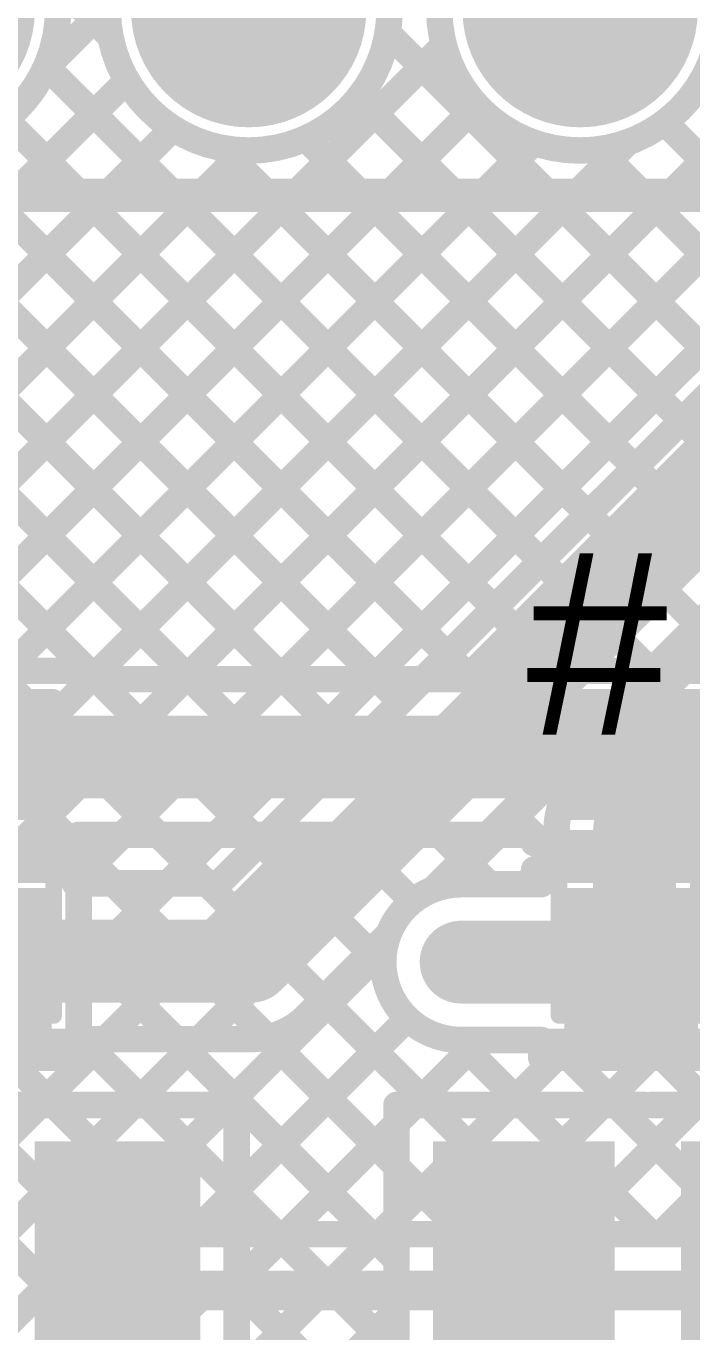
# Model space of a CAD drawing. Header units: millimetres. Extents: x -0.32 to 3.69, y -0.11 to 2.37.
# Drawn here: x 1.0265 to 1.2273, y 1.7575 to 2.1515 of the extents above; entities that cross this region are included whole.
import ezdxf

# ---------------------------------------------------------------- set-up
doc = ezdxf.new("R2010")
doc.units = ezdxf.units.MM
doc.header["$MEASUREMENT"] = 0
for name, color, linetype in [('BottomLayer', 5, 'Continuous'), ('BottomPaste', 16, 'Continuous'), ('BottomSolder', 6, 'Continuous'), ('MultiLayer', 9, 'Continuous'), ('PadHoleLayer', 156, 'Continuous'), ('TopLayer', 1, 'Continuous'), ('TopOverlay', 2, 'Continuous'), ('TopPaste', 8, 'Continuous'), ('TopSolder', 216, 'Continuous'), ('ViaHoleLayer', 16, 'Continuous')]:
    doc.layers.add(name, color=color, linetype=linetype)
doc.styles.add('Arial', font='', dxfattribs={"height": 0.2})
doc.styles.get('Arial').set_extended_font_data('Arial')

# ---------------------------------------------------------------- blocks, each defined once
blk = doc.blocks.new('R___0603_23')
at = {"layer": 'TopLayer'}
for points in [[(-0.015, 0.0175), (-0.015, -0.0175), (-0.045, -0.0175), (-0.045, 0.0175)], [(0.045, 0.0175), (0.045, -0.0175), (0.015, -0.0175), (0.015, 0.0175)]]:
    blk.add_hatch(color=1, dxfattribs=at).paths.add_polyline_path(points)
at = {"layer": 'TopPaste'}
for points in [[(-0.015, 0.0175), (-0.015, -0.0175), (-0.045, -0.0175), (-0.045, 0.0175)], [(0.045, 0.0175), (0.045, -0.0175), (0.015, -0.0175), (0.015, 0.0175)]]:
    blk.add_hatch(color=8, dxfattribs=at).paths.add_polyline_path(points)
at = {"layer": 'TopSolder'}
for points in [[(-0.011, 0.0215), (-0.011, -0.0215), (-0.049, -0.0215), (-0.049, 0.0215)], [(0.049, 0.0215), (0.049, -0.0215), (0.011, -0.0215), (0.011, 0.0215)]]:
    blk.add_hatch(color=216, dxfattribs=at).paths.add_polyline_path(points)
at = {"layer": 'TopOverlay', "const_width": 0.005}
for points in [[(-0.048, 0.021), (-0.048, -0.021)], [(-0.048, 0.021), (0.048, 0.021)], [(0.048, 0.021), (0.048, -0.021)], [(-0.048, -0.021), (0.048, -0.021)]]:
    blk.add_lwpolyline(points, dxfattribs=at)
at = {"layer": 'TopOverlay', "const_width": 0.0025}
for points in [[(-0.04925, 0.021, 1), (-0.04675, 0.021, 1)], [(-0.04925, 0.021, 1), (-0.04675, 0.021, 1)], [(0.04675, 0.021, 1), (0.04925, 0.021, 1)], [(0.04675, 0.021, 1), (0.04925, 0.021, 1)], [(-0.04925, -0.021, 1), (-0.04675, -0.021, 1)], [(-0.04925, -0.021, 1), (-0.04675, -0.021, 1)], [(0.04675, -0.021, 1), (0.04925, -0.021, 1)], [(0.04675, -0.021, 1), (0.04925, -0.021, 1)]]:
    blk.add_lwpolyline(points, format="xyb", close=True, dxfattribs=at)
blk = doc.blocks.new('R___0603_24')
at = {"layer": 'TopLayer'}
for points in [[(-0.015, 0.0175), (-0.015, -0.0175), (-0.045, -0.0175), (-0.045, 0.0175)], [(0.045, 0.0175), (0.045, -0.0175), (0.015, -0.0175), (0.015, 0.0175)]]:
    blk.add_hatch(color=1, dxfattribs=at).paths.add_polyline_path(points)
at = {"layer": 'TopPaste'}
for points in [[(-0.015, 0.0175), (-0.015, -0.0175), (-0.045, -0.0175), (-0.045, 0.0175)], [(0.045, 0.0175), (0.045, -0.0175), (0.015, -0.0175), (0.015, 0.0175)]]:
    blk.add_hatch(color=8, dxfattribs=at).paths.add_polyline_path(points)
at = {"layer": 'TopSolder'}
for points in [[(-0.011, 0.0215), (-0.011, -0.0215), (-0.049, -0.0215), (-0.049, 0.0215)], [(0.049, 0.0215), (0.049, -0.0215), (0.011, -0.0215), (0.011, 0.0215)]]:
    blk.add_hatch(color=216, dxfattribs=at).paths.add_polyline_path(points)
at = {"layer": 'TopOverlay', "const_width": 0.005}
for points in [[(-0.048, 0.021), (-0.048, -0.021)], [(-0.048, 0.021), (0.048, 0.021)], [(0.048, 0.021), (0.048, -0.021)], [(-0.048, -0.021), (0.048, -0.021)]]:
    blk.add_lwpolyline(points, dxfattribs=at)
at = {"layer": 'TopOverlay', "const_width": 0.0025}
for points in [[(-0.04925, 0.021, 1), (-0.04675, 0.021, 1)], [(-0.04925, 0.021, 1), (-0.04675, 0.021, 1)], [(0.04675, 0.021, 1), (0.04925, 0.021, 1)], [(0.04675, 0.021, 1), (0.04925, 0.021, 1)], [(-0.04925, -0.021, 1), (-0.04675, -0.021, 1)], [(-0.04925, -0.021, 1), (-0.04675, -0.021, 1)], [(0.04675, -0.021, 1), (0.04925, -0.021, 1)], [(0.04675, -0.021, 1), (0.04925, -0.021, 1)]]:
    blk.add_lwpolyline(points, format="xyb", close=True, dxfattribs=at)
blk = doc.blocks.new('SOT_23_B_44')
at = {"layer": 'BottomLayer'}
for points in [[(-0.05354, 0.05748), (-0.02126, 0.05748), (-0.02126, 0.02126), (-0.05354, 0.02126)], [(0.02126, 0.05748), (0.05354, 0.05748), (0.05354, 0.02126), (0.02126, 0.02126)], [(-0.01614, -0.02126), (0.01614, -0.02126), (0.01614, -0.05748), (-0.01614, -0.05748)]]:
    blk.add_hatch(color=5, dxfattribs=at).paths.add_polyline_path(points)
at = {"layer": 'BottomPaste'}
for points in [[(-0.05354, 0.05748), (-0.02126, 0.05748), (-0.02126, 0.02126), (-0.05354, 0.02126)], [(0.02126, 0.05748), (0.05354, 0.05748), (0.05354, 0.02126), (0.02126, 0.02126)], [(-0.01614, -0.02126), (0.01614, -0.02126), (0.01614, -0.05748), (-0.01614, -0.05748)]]:
    blk.add_hatch(color=16, dxfattribs=at).paths.add_polyline_path(points)
at = {"layer": 'BottomSolder'}
for points in [[(-0.05754, 0.06148), (-0.01726, 0.06148), (-0.01726, 0.01726), (-0.05754, 0.01726)], [(0.01726, 0.06148), (0.05754, 0.06148), (0.05754, 0.01726), (0.01726, 0.01726)], [(-0.02014, -0.01726), (0.02014, -0.01726), (0.02014, -0.06148), (-0.02014, -0.06148)]]:
    blk.add_hatch(color=6, dxfattribs=at).paths.add_polyline_path(points)
blk = doc.blocks.new('SOT_23_B_45')
at = {"layer": 'BottomLayer'}
for points in [[(-0.05354, 0.05748), (-0.02126, 0.05748), (-0.02126, 0.02126), (-0.05354, 0.02126)], [(0.02126, 0.05748), (0.05354, 0.05748), (0.05354, 0.02126), (0.02126, 0.02126)], [(-0.01614, -0.02126), (0.01614, -0.02126), (0.01614, -0.05748), (-0.01614, -0.05748)]]:
    blk.add_hatch(color=5, dxfattribs=at).paths.add_polyline_path(points)
at = {"layer": 'BottomPaste'}
for points in [[(-0.05354, 0.05748), (-0.02126, 0.05748), (-0.02126, 0.02126), (-0.05354, 0.02126)], [(0.02126, 0.05748), (0.05354, 0.05748), (0.05354, 0.02126), (0.02126, 0.02126)], [(-0.01614, -0.02126), (0.01614, -0.02126), (0.01614, -0.05748), (-0.01614, -0.05748)]]:
    blk.add_hatch(color=16, dxfattribs=at).paths.add_polyline_path(points)
at = {"layer": 'BottomSolder'}
for points in [[(-0.05754, 0.06148), (-0.01726, 0.06148), (-0.01726, 0.01726), (-0.05754, 0.01726)], [(0.01726, 0.06148), (0.05754, 0.06148), (0.05754, 0.01726), (0.01726, 0.01726)], [(-0.02014, -0.01726), (0.02014, -0.01726), (0.02014, -0.06148), (-0.02014, -0.06148)]]:
    blk.add_hatch(color=6, dxfattribs=at).paths.add_polyline_path(points)
blk = doc.blocks.new('PPPC161LFBN_RC__48')
at = {"layer": 'BottomLayer'}
h = blk.add_hatch(color=5, dxfattribs=at)
edge = h.paths.add_edge_path()
edge.add_arc((0.05, 0), 0.0315, 0, 360)
h = blk.add_hatch(color=5, dxfattribs=at)
edge = h.paths.add_edge_path()
edge.add_arc((0.15, 0), 0.0315, 0, 360)
at = {"layer": 'BottomSolder'}
h = blk.add_hatch(color=6, dxfattribs=at)
edge = h.paths.add_edge_path()
edge.add_arc((-0.05, 0), 0.0355, 0, 360)
h = blk.add_hatch(color=6, dxfattribs=at)
edge = h.paths.add_edge_path()
edge.add_arc((0.05, 0), 0.0355, 0, 360)
h = blk.add_hatch(color=6, dxfattribs=at)
edge = h.paths.add_edge_path()
edge.add_arc((0.15, 0), 0.0355, 0, 360)
at = {"layer": 'MultiLayer'}
h = blk.add_hatch(color=9, dxfattribs=at)
edge = h.paths.add_edge_path()
edge.add_arc((0.05, 0), 0.0315, 0, 360)
h = blk.add_hatch(color=9, dxfattribs=at)
edge = h.paths.add_edge_path()
edge.add_arc((0.15, 0), 0.0315, 0, 360)
at = {"layer": 'PadHoleLayer'}
h = blk.add_hatch(color=156, dxfattribs=at)
edge = h.paths.add_edge_path()
edge.add_arc((0.05, 0), 0.01772, 0, 360)
h = blk.add_hatch(color=156, dxfattribs=at)
edge = h.paths.add_edge_path()
edge.add_arc((0.15, 0), 0.01772, 0, 360)
at = {"layer": 'TopLayer'}
h = blk.add_hatch(color=1, dxfattribs=at)
edge = h.paths.add_edge_path()
edge.add_arc((0.05, 0), 0.0315, 0, 360)
h = blk.add_hatch(color=1, dxfattribs=at)
edge = h.paths.add_edge_path()
edge.add_arc((0.15, 0), 0.0315, 0, 360)
at = {"layer": 'TopSolder'}
h = blk.add_hatch(color=216, dxfattribs=at)
edge = h.paths.add_edge_path()
edge.add_arc((-0.05, 0), 0.0355, 0, 360)
h = blk.add_hatch(color=216, dxfattribs=at)
edge = h.paths.add_edge_path()
edge.add_arc((0.05, 0), 0.0355, 0, 360)
h = blk.add_hatch(color=216, dxfattribs=at)
edge = h.paths.add_edge_path()
edge.add_arc((0.15, 0), 0.0355, 0, 360)
at = {"layer": 'TopOverlay', "const_width": 0.01}
blk.add_lwpolyline([(-0.801, -0.056), (0.815, -0.056)], dxfattribs=at)

msp = doc.modelspace()

# ---------------------------------------------------------------- hatches: boundary and pattern name
at = {"layer": 'BottomLayer'}
h = msp.add_hatch(color=5, dxfattribs=at)
edge = h.paths.add_edge_path()
edge.add_arc((1.1577, 1.8691), 0.01181, 0, 360)
for points in [[(1.029, 1.705), (1.079, 1.705), (1.079, 1.815), (1.029, 1.815)], [(1.1492, 1.705), (1.204, 1.705), (1.204, 1.815), (1.1492, 1.815)], [(1.224, 1.705), (1.274, 1.705), (1.274, 1.815), (1.224, 1.815)]]:
    msp.add_hatch(color=5, dxfattribs=at).paths.add_polyline_path(points)
at = {"layer": 'TopLayer'}
h = msp.add_hatch(color=1, dxfattribs=at)
edge = h.paths.add_edge_path()
edge.add_arc((1.1577, 1.8691), 0.01181, 0, 360)
at = {"layer": 'ViaHoleLayer'}
h = msp.add_hatch(color=16, dxfattribs=at)
edge = h.paths.add_edge_path()
edge.add_arc((1.1577, 1.8691), 0.00591, 0, 360)

# ---------------------------------------------------------------- linework, layer by layer
at = {"layer": 'BottomLayer'}
for points, const_width in [([(1.0361, 2.1565, 1), (0.9511, 2.1565, 1)], 0.008), ([(1.1361, 2.1565, 1), (1.0511, 2.1565, 1)], 0.008), ([(1.2361, 2.1565, 1), (1.1511, 2.1565, 1)], 0.008), ([(1.04991, 2.14828, 1), (1.05391, 2.14828, 1)], 0.004), ([(1.13352, 2.14952, 1), (1.13752, 2.14952, 1)], 0.004), ([(1.15046, 2.14584, 1), (1.15446, 2.14584, 1)], 0.004), ([(1.0302, 2.13871, 1), (1.0342, 2.13871, 1)], 0.004), ([(1.0305, 2.1394, 1), (1.0345, 2.1394, 1)], 0.004), ([(1.05488, 2.13511, 1), (1.05888, 2.13511, 1)], 0.004), ([(1.12479, 2.12996, 1), (1.12879, 2.12996, 1)], 0.004), ([(1.16047, 2.12757, 1), (1.16447, 2.12757, 1)], 0.004), ([(1.06873, 2.12068, 1), (1.07273, 2.12068, 1)], 0.004), ([(1.2171, 2.12251, 1), (1.2211, 2.12251, 1)], 0.004), ([(1.10882, 2.11765, 1), (1.11282, 2.11765, 1)], 0.004), ([(1.17757, 2.11639, 1), (1.18157, 2.11639, 1)], 0.004), ([(1.20598, 2.11651, 1), (1.20998, 2.11651, 1)], 0.004), ([(1.08338, 2.11481, 1), (1.08738, 2.11481, 1)], 0.004), ([(1.09036, 2.11402, 1), (1.09436, 2.11402, 1)], 0.004), ([(1.19698, 2.11435, 1), (1.20098, 2.11435, 1)], 0.004), ([(1.22226, 2.0325, 1), (1.22626, 2.0325, 1)], 0.004), ([(1.20812, 2.01835, 1), (1.21212, 2.01835, 1)], 0.004), ([(1.19398, 2.00421, 1), (1.19798, 2.00421, 1)], 0.004), ([(1.17983, 1.99007, 1), (1.18383, 1.99007, 1)], 0.004), ([(1.16569, 1.97593, 1), (1.16969, 1.97593, 1)], 0.004), ([(1.22721, 1.97098, 1), (1.23121, 1.97098, 1)], 0.004), ([(1.15155, 1.96178, 1), (1.15555, 1.96178, 1)], 0.004), ([(1.21307, 1.95683, 1), (1.21707, 1.95683, 1)], 0.004), ([(1.21783, 1.95207, 1), (1.22183, 1.95207, 1)], 0.004), ([(1.13741, 1.94764, 1), (1.14141, 1.94764, 1)], 0.004), ([(1.19893, 1.94269, 1), (1.20293, 1.94269, 1)], 0.004), ([(1.20369, 1.93793, 1), (1.20769, 1.93793, 1)], 0.004), ([(1.12327, 1.9335, 1), (1.12727, 1.9335, 1)], 0.004), ([(1.18478, 1.92855, 1), (1.18878, 1.92855, 1)], 0.004), ([(1.18965, 1.92368, 1), (1.19365, 1.92368, 1)], 0.004), ([(1.19138, 1.92562, 1), (1.19538, 1.92562, 1)], 0.004), ([(1.1914, 1.92563, 1), (1.1954, 1.92563, 1)], 0.004), ([(1.1914, 1.92563, 1), (1.1954, 1.92563, 1)], 0.004), ([(1.10912, 1.91936, 1), (1.11312, 1.91936, 1)], 0.004), ([(1.20375, 1.909, 1), (1.21625, 1.909, 1)], 0.0125), ([(1.20375, 1.909, 1), (1.21625, 1.909, 1)], 0.0125), ([(1.17064, 1.91441, 1), (1.17464, 1.91441, 1)], 0.004), ([(1.1845, 1.909, 1), (1.1885, 1.909, 1)], 0.004), ([(1.1845, 1.909, 1), (1.1885, 1.909, 1)], 0.004), ([(1.1845, 1.909, 1), (1.1885, 1.909, 1)], 0.004), ([(1.09498, 1.90522, 1), (1.09898, 1.90522, 1)], 0.004), ([(1.1565, 1.90027, 1), (1.1605, 1.90027, 1)], 0.004), ([(1.1845, 1.90055, 1), (1.1885, 1.90055, 1)], 0.004), ([(1.03914, 1.89848, 1), (1.04314, 1.89848, 1)], 0.004), ([(1.03914, 1.89848, 1), (1.04314, 1.89848, 1)], 0.004), ([(1.17986, 1.89848, 1), (1.18386, 1.89848, 1)], 0.004), ([(1.17986, 1.89848, 1), (1.18386, 1.89848, 1)], 0.004), ([(1.1845, 1.89848, 1), (1.1885, 1.89848, 1)], 0.004), ([(1.1845, 1.89848, 1), (1.1885, 1.89848, 1)], 0.004), ([(1.03914, 1.8931, 1), (1.04314, 1.8931, 1)], 0.004), ([(1.03914, 1.89287, 1), (1.04314, 1.89287, 1)], 0.004), ([(1.03914, 1.89287, 1), (1.04314, 1.89287, 1)], 0.004), ([(1.05076, 1.89287, 1), (1.05476, 1.89287, 1)], 0.004), ([(1.06719, 1.89287, 1), (1.07119, 1.89287, 1)], 0.004), ([(1.07904, 1.89287, 1), (1.08304, 1.89287, 1)], 0.004), ([(1.08264, 1.89287, 1), (1.08664, 1.89287, 1)], 0.004), ([(1.08264, 1.89287, 1), (1.08664, 1.89287, 1)], 0.004), ([(1.15138, 1.8922, 1), (1.15538, 1.8922, 1)], 0.004), ([(1.1557, 1.8926, 1), (1.1597, 1.8926, 1)], 0.004), ([(1.1557, 1.8926, 1), (1.1597, 1.8926, 1)], 0.004), ([(1.16417, 1.8926, 1), (1.16817, 1.8926, 1)], 0.004), ([(1.17986, 1.8926, 1), (1.18386, 1.8926, 1)], 0.004), ([(1.17986, 1.8926, 1), (1.18386, 1.8926, 1)], 0.004), ([(1.14727, 1.89104, 1), (1.15127, 1.89104, 1)], 0.004), ([(1.14727, 1.89104, 1), (1.15127, 1.89104, 1)], 0.004), ([(1.08812, 1.86937, 1), (1.10062, 1.86937, 1)], 0.0125), ([(1.08812, 1.86937, 1), (1.10062, 1.86937, 1)], 0.0125), ([(1.13376, 1.87753, 1), (1.13776, 1.87753, 1)], 0.004), ([(1.13376, 1.87753, 1), (1.13776, 1.87753, 1)], 0.004), ([(1.15145, 1.8691, 1), (1.16395, 1.8691, 1)], 0.0125), ([(1.20108, 1.8691, 1), (1.21358, 1.8691, 1)], 0.0125), ([(1.20375, 1.86937, 1), (1.21625, 1.86937, 1)], 0.0125), ([(1.12822, 1.87198, 1), (1.13222, 1.87198, 1)], 0.004), ([(1.1326, 1.87342, 1), (1.1366, 1.87342, 1)], 0.004), ([(1.13223, 1.86797, 1), (1.13623, 1.86797, 1)], 0.004), ([(1.11407, 1.85784, 1), (1.11807, 1.85784, 1)], 0.004), ([(1.10899, 1.85275, 1), (1.11299, 1.85275, 1)], 0.004), ([(1.109, 1.85277, 1), (1.113, 1.85277, 1)], 0.004), ([(1.109, 1.85277, 1), (1.113, 1.85277, 1)], 0.004), ([(1.13952, 1.85206, 1), (1.14352, 1.85206, 1)], 0.004), ([(1.03914, 1.84587, 1), (1.04314, 1.84587, 1)], 0.004), ([(1.03914, 1.84587, 1), (1.04314, 1.84587, 1)], 0.004), ([(1.04119, 1.84587, 1), (1.04519, 1.84587, 1)], 0.004), ([(1.04848, 1.84587, 1), (1.05248, 1.84587, 1)], 0.004), ([(1.06947, 1.84587, 1), (1.07347, 1.84587, 1)], 0.004), ([(1.07676, 1.84587, 1), (1.08076, 1.84587, 1)], 0.004), ([(1.09237, 1.84587, 1), (1.09637, 1.84587, 1)], 0.004), ([(1.09237, 1.84587, 1), (1.09637, 1.84587, 1)], 0.004), ([(1.09237, 1.84587, 1), (1.09637, 1.84587, 1)], 0.004), ([(1.09725, 1.84638, 1), (1.10125, 1.84638, 1)], 0.004), ([(1.15457, 1.84563, 1), (1.15857, 1.84563, 1)], 0.004), ([(1.1557, 1.8456, 1), (1.1597, 1.8456, 1)], 0.004), ([(1.1557, 1.8456, 1), (1.1597, 1.8456, 1)], 0.004), ([(1.16135, 1.8456, 1), (1.16535, 1.8456, 1)], 0.004), ([(1.17986, 1.8456, 1), (1.18386, 1.8456, 1)], 0.004), ([(1.17986, 1.8456, 1), (1.18386, 1.8456, 1)], 0.004), ([(1.03914, 1.84026, 1), (1.04314, 1.84026, 1)], 0.004), ([(1.03914, 1.84026, 1), (1.04314, 1.84026, 1)], 0.004), ([(1.17986, 1.84026, 1), (1.18386, 1.84026, 1)], 0.004), ([(1.17986, 1.84026, 1), (1.18386, 1.84026, 1)], 0.004), ([(1.18429, 1.84026, 1), (1.18829, 1.84026, 1)], 0.004), ([(1.18822, 1.84026, 1), (1.19222, 1.84026, 1)], 0.004), ([(1.21257, 1.84026, 1), (1.21657, 1.84026, 1)], 0.004), ([(1.21651, 1.84026, 1), (1.22051, 1.84026, 1)], 0.004), ([(1.02861, 1.826, 1), (1.03261, 1.826, 1)], 0.004), ([(1.03278, 1.826, 1), (1.03678, 1.826, 1)], 0.004), ([(1.05689, 1.826, 1), (1.06089, 1.826, 1)], 0.004), ([(1.06106, 1.826, 1), (1.06506, 1.826, 1)], 0.004), ([(1.08518, 1.826, 1), (1.08918, 1.826, 1)], 0.004), ([(1.088, 1.826, 1), (1.092, 1.826, 1)], 0.004), ([(1.088, 1.826, 1), (1.092, 1.826, 1)], 0.004), ([(1.1362, 1.826, 1), (1.1402, 1.826, 1)], 0.004), ([(1.1362, 1.826, 1), (1.1402, 1.826, 1)], 0.004), ([(1.14175, 1.826, 1), (1.14575, 1.826, 1)], 0.004), ([(1.14175, 1.826, 1), (1.14575, 1.826, 1)], 0.004), ([(1.14591, 1.826, 1), (1.14991, 1.826, 1)], 0.004), ([(1.17003, 1.826, 1), (1.17403, 1.826, 1)], 0.004), ([(1.1742, 1.826, 1), (1.1782, 1.826, 1)], 0.004), ([(1.19831, 1.826, 1), (1.20231, 1.826, 1)], 0.004), ([(1.20248, 1.826, 1), (1.20648, 1.826, 1)], 0.004), ([(1.211, 1.826, 1), (1.215, 1.826, 1)], 0.004), ([(1.213, 1.826, 1), (1.217, 1.826, 1)], 0.004), ([(1.2266, 1.826, 1), (1.2306, 1.826, 1)], 0.004), ([(1.1362, 1.82045, 1), (1.1402, 1.82045, 1)], 0.004), ([(1.1362, 1.82045, 1), (1.1402, 1.82045, 1)], 0.004), ([(1.1362, 1.80743, 1), (1.1402, 1.80743, 1)], 0.004), ([(1.088, 1.80054, 1), (1.092, 1.80054, 1)], 0.004), ([(1.088, 1.79906, 1), (1.092, 1.79906, 1)], 0.004), ([(1.1362, 1.79217, 1), (1.1402, 1.79217, 1)], 0.004), ([(1.1362, 1.77915, 1), (1.1402, 1.77915, 1)], 0.004), ([(1.088, 1.77225, 1), (1.092, 1.77225, 1)], 0.004), ([(1.088, 1.77078, 1), (1.092, 1.77078, 1)], 0.004), ([(1.1362, 1.76388, 1), (1.1402, 1.76388, 1)], 0.004)]:
    msp.add_lwpolyline(points, format="xyb", close=True, dxfattribs=dict(at, const_width=const_width))
for points, const_width in [([(1.03525, 2.16494), (1.05191, 2.14828)], 0.008), ([(1.0322, 2.13871), (1.05112, 2.15764)], 0.008), ([(0.93577, 2.15128), (1.13941, 1.94764)], 0.008), ([(1.13552, 2.14952), (1.2384, 2.04664)], 0.008), ([(0.84714, 1.84052), (1.15246, 2.14584)], 0.008), ([(0.8331, 2.14082), (1.08104, 1.89287)], 0.008), ([(1.01824, 1.89848), (1.25616, 2.1364)], 0.008), ([(1.0325, 2.1394), (1.18183, 1.99007)], 0.008), ([(0.8435, 1.92173), (1.05688, 2.13511)], 0.008), ([(0.92767, 2.1311), (1.12527, 1.9335)], 0.008), ([(1.12679, 2.12996), (1.22426, 2.0325)], 0.008), ([(0.82133, 2.1243), (1.05276, 1.89287)], 0.008), ([(0.8609, 1.826), (1.16247, 2.12757)], 0.008), ([(0.84714, 1.89709), (1.07073, 2.12068)], 0.008), ([(1.02023, 2.12339), (1.16769, 1.97593)], 0.008), ([(1.04114, 1.8931), (1.26952, 2.12148)], 0.008), ([(1.2191, 2.12251), (1.26669, 2.07492)], 0.008), ([(0.91219, 2.11829), (1.11112, 1.91936)], 0.008), ([(0.95377, 1.89058), (1.17957, 2.11639)], 0.008), ([(0.98995, 1.89848), (1.20798, 2.11651)], 0.008), ([(1.11082, 2.11765), (1.21012, 2.01835)], 0.008), ([(0.84714, 1.86881), (1.09236, 2.11402)], 0.008), ([(0.8878, 2.1144), (1.09698, 1.90522)], 0.008), ([(1.00073, 2.11461), (1.15355, 1.96178)], 0.008), ([(1.08538, 2.11481), (1.19598, 2.00421)], 0.008), ([(1.19898, 2.11435), (1.25255, 2.06078)], 0.008), ([(1.15338, 1.8922), (1.369, 2.10783)], 0.008), ([(1.1934, 1.92563), (1.369, 2.10124)], 0.008), ([(1.21, 1.909), (1.3925, 2.0915)], 0.025), ([(1.06919, 1.89287), (1.2701, 2.09378)], 0.008), ([(1.08464, 1.89287), (1.2701, 2.07833)], 0.008), ([(1.09437, 1.86937), (1.2936, 2.0686)], 0.025), ([(1.14927, 1.89104), (1.3102, 2.05197)], 0.008), ([(1.2286, 1.826), (1.3785, 1.9759)], 0.008), ([(1.22921, 1.97098), (1.23398, 1.96621)], 0.008), ([(1.21507, 1.95683), (1.21983, 1.95207)], 0.008), ([(1.20093, 1.94269), (1.20569, 1.93793)], 0.008), ([(1.18678, 1.92855), (1.19165, 1.92368)], 0.008), ([(1.21, 1.86937), (1.21, 1.909)], 0.025), ([(1.17264, 1.91441), (1.1865, 1.90055)], 0.008), ([(1.1865, 1.89848), (1.1865, 1.909)], 0.008), ([(1.1585, 1.90027), (1.16617, 1.8926)], 0.008), ([(0.98686, 1.89848), (1.04114, 1.89848)], 0.008), ([(1.04114, 1.89287), (1.04114, 1.89848)], 0.008), ([(1.18186, 1.89848), (1.1865, 1.89848)], 0.008), ([(1.18186, 1.8926), (1.18186, 1.89848)], 0.008), ([(1.04114, 1.89287), (1.08464, 1.89287)], 0.008), ([(1.1577, 1.8926), (1.18186, 1.8926)], 0.008), ([(1.01, 1.86937), (1.09437, 1.86937)], 0.025), ([(1.111, 1.85277), (1.13576, 1.87753)], 0.008), ([(1.1577, 1.8691), (1.20733, 1.8691)], 0.025), ([(1.08718, 1.826), (1.1346, 1.87342)], 0.008), ([(1.13022, 1.87198), (1.13423, 1.86797)], 0.008), ([(1.11607, 1.85784), (1.14791, 1.826)], 0.008), ([(1.09, 1.80054), (1.14152, 1.85206)], 0.008), ([(1.03061, 1.826), (1.05048, 1.84587)], 0.008), ([(1.04114, 1.84026), (1.04114, 1.84587)], 0.008), ([(1.04114, 1.84587), (1.09437, 1.84587)], 0.008), ([(1.04319, 1.84587), (1.06306, 1.826)], 0.008), ([(1.05889, 1.826), (1.07876, 1.84587)], 0.008), ([(1.07147, 1.84587), (1.1382, 1.77915)], 0.008), ([(1.09925, 1.84638), (1.1382, 1.80743)], 0.008), ([(1.14375, 1.826), (1.16335, 1.8456)], 0.008), ([(1.15657, 1.84563), (1.1762, 1.826)], 0.008), ([(1.1577, 1.8456), (1.18186, 1.8456)], 0.008), ([(1.18186, 1.84026), (1.18186, 1.8456)], 0.008), ([(0.98686, 1.84026), (1.04114, 1.84026)], 0.008), ([(1.02052, 1.84026), (1.03478, 1.826)], 0.008), ([(1.17203, 1.826), (1.18629, 1.84026)], 0.008), ([(1.18186, 1.84026), (1.23614, 1.84026)], 0.008), ([(1.19022, 1.84026), (1.20448, 1.826)], 0.008), ([(1.20031, 1.826), (1.21457, 1.84026)], 0.008), ([(1.21851, 1.84026), (1.23277, 1.826)], 0.008), ([(1.02, 1.826), (1.09, 1.826)], 0.008), ([(1.09, 1.694), (1.09, 1.826)], 0.008), ([(1.1382, 1.826), (1.213, 1.826)], 0.008), ([(1.1382, 1.82045), (1.14375, 1.826)], 0.008), ([(1.1382, 1.694), (1.1382, 1.826)], 0.008), ([(1.215, 1.826), (1.285, 1.826)], 0.008), ([(1.09, 1.77225), (1.1382, 1.82045)], 0.008), ([(1.09, 1.79906), (1.1382, 1.75086)], 0.008), ([(1.09, 1.74397), (1.1382, 1.79217)], 0.008), ([(1.09, 1.77078), (1.1382, 1.72258)], 0.008), ([(1.09, 1.71569), (1.1382, 1.76388)], 0.008)]:
    msp.add_lwpolyline(points, dxfattribs=dict(at, const_width=const_width))
at = {"layer": 'BottomLayer', "const_width": 0.008}
for points in [[(1.1865, 1.909, -0.199188), (1.1934, 1.92563)], [(1.1865, 1.909, -0.198912), (1.19338, 1.92562)], [(1.14927, 1.89104, -0.091984), (1.1577, 1.8926)], [(1.1577, 1.8456, -0.526249), (1.13576, 1.87753)], [(1.111, 1.85277, -0.199188), (1.09437, 1.84587)], [(1.11099, 1.85275, -0.198912), (1.09437, 1.84587)]]:
    msp.add_lwpolyline(points, format="xyb", dxfattribs=at)
at = {"layer": 'TopLayer'}
for points, const_width in [([(1.0361, 2.1565, 1), (0.9511, 2.1565, 1)], 0.008), ([(1.1361, 2.1565, 1), (1.0511, 2.1565, 1)], 0.008), ([(1.2361, 2.1565, 1), (1.1511, 2.1565, 1)], 0.008), ([(1.04991, 2.14828, 1), (1.05391, 2.14828, 1)], 0.004), ([(1.13352, 2.14952, 1), (1.13752, 2.14952, 1)], 0.004), ([(1.15046, 2.14584, 1), (1.15446, 2.14584, 1)], 0.004), ([(1.0302, 2.13871, 1), (1.0342, 2.13871, 1)], 0.004), ([(1.0305, 2.1394, 1), (1.0345, 2.1394, 1)], 0.004), ([(1.05488, 2.13511, 1), (1.05888, 2.13511, 1)], 0.004), ([(1.12479, 2.12996, 1), (1.12879, 2.12996, 1)], 0.004), ([(1.16047, 2.12757, 1), (1.16447, 2.12757, 1)], 0.004), ([(1.06873, 2.12068, 1), (1.07273, 2.12068, 1)], 0.004), ([(1.2171, 2.12251, 1), (1.2211, 2.12251, 1)], 0.004), ([(1.10882, 2.11765, 1), (1.11282, 2.11765, 1)], 0.004), ([(1.17757, 2.11639, 1), (1.18157, 2.11639, 1)], 0.004), ([(1.20598, 2.11651, 1), (1.20998, 2.11651, 1)], 0.004), ([(1.08338, 2.11481, 1), (1.08738, 2.11481, 1)], 0.004), ([(1.09036, 2.11402, 1), (1.09436, 2.11402, 1)], 0.004), ([(1.19698, 2.11435, 1), (1.20098, 2.11435, 1)], 0.004), ([(1.0403, 1.957, 1), (1.0443, 1.957, 1)], 0.004), ([(1.0403, 1.9545, 1), (1.0443, 1.9545, 1)], 0.004), ([(1.04397, 1.9545, 1), (1.04797, 1.9545, 1)], 0.004), ([(1.0457, 1.9545, 1), (1.0497, 1.9545, 1)], 0.004), ([(1.07226, 1.9545, 1), (1.07626, 1.9545, 1)], 0.004), ([(1.07398, 1.9545, 1), (1.07798, 1.9545, 1)], 0.004), ([(1.10054, 1.9545, 1), (1.10454, 1.9545, 1)], 0.004), ([(1.10227, 1.9545, 1), (1.10627, 1.9545, 1)], 0.004), ([(1.12882, 1.9545, 1), (1.13282, 1.9545, 1)], 0.004), ([(1.13055, 1.9545, 1), (1.13455, 1.9545, 1)], 0.004), ([(1.15711, 1.9545, 1), (1.16111, 1.9545, 1)], 0.004), ([(1.15884, 1.9545, 1), (1.16284, 1.9545, 1)], 0.004), ([(1.1777, 1.957, 1), (1.1817, 1.957, 1)], 0.004), ([(1.1777, 1.9545, 1), (1.1817, 1.9545, 1)], 0.004), ([(1.18462, 1.957, 1), (1.18862, 1.957, 1)], 0.004), ([(1.18789, 1.957, 1), (1.19189, 1.957, 1)], 0.004), ([(1.2129, 1.957, 1), (1.2169, 1.957, 1)], 0.004), ([(1.21618, 1.957, 1), (1.22018, 1.957, 1)], 0.004), ([(1.20195, 1.931, 1), (1.21445, 1.931, 1)], 0.0125), ([(1.20195, 1.931, 1), (1.21445, 1.931, 1)], 0.0125), ([(1.0403, 1.9075, 1), (1.0443, 1.9075, 1)], 0.004), ([(1.05354, 1.9075, 1), (1.05754, 1.9075, 1)], 0.004), ([(1.06441, 1.9075, 1), (1.06841, 1.9075, 1)], 0.004), ([(1.08182, 1.9075, 1), (1.08582, 1.9075, 1)], 0.004), ([(1.0927, 1.9075, 1), (1.0967, 1.9075, 1)], 0.004), ([(1.11011, 1.9075, 1), (1.11411, 1.9075, 1)], 0.004), ([(1.12098, 1.9075, 1), (1.12498, 1.9075, 1)], 0.004), ([(1.13839, 1.9075, 1), (1.14239, 1.9075, 1)], 0.004), ([(1.14927, 1.9075, 1), (1.15327, 1.9075, 1)], 0.004), ([(1.16668, 1.9075, 1), (1.17068, 1.9075, 1)], 0.004), ([(1.1777, 1.9075, 1), (1.1817, 1.9075, 1)], 0.004), ([(1.1777, 1.90735, 1), (1.1817, 1.90735, 1)], 0.004), ([(1.02276, 1.905, 1), (1.02676, 1.905, 1)], 0.004), ([(1.03863, 1.905, 1), (1.04263, 1.905, 1)], 0.004), ([(1.0403, 1.905, 1), (1.0443, 1.905, 1)], 0.004), ([(1.1777, 1.905, 1), (1.1817, 1.905, 1)], 0.004), ([(1.18005, 1.905, 1), (1.18405, 1.905, 1)], 0.004), ([(1.18005, 1.905, 1), (1.18405, 1.905, 1)], 0.004), ([(1.19246, 1.905, 1), (1.19646, 1.905, 1)], 0.004), ([(1.20834, 1.905, 1), (1.21234, 1.905, 1)], 0.004), ([(1.22075, 1.905, 1), (1.22475, 1.905, 1)], 0.004), ([(1.0403, 1.897, 1), (1.0443, 1.897, 1)], 0.004), ([(1.0403, 1.897, 1), (1.0443, 1.897, 1)], 0.004), ([(1.1777, 1.897, 1), (1.1817, 1.897, 1)], 0.004), ([(1.1777, 1.897, 1), (1.1817, 1.897, 1)], 0.004), ([(1.18446, 1.897, 1), (1.18846, 1.897, 1)], 0.004), ([(1.18805, 1.897, 1), (1.19205, 1.897, 1)], 0.004), ([(1.21275, 1.897, 1), (1.21675, 1.897, 1)], 0.004), ([(1.21634, 1.897, 1), (1.22034, 1.897, 1)], 0.004), ([(1.0403, 1.89426, 1), (1.0443, 1.89426, 1)], 0.004), ([(1.15138, 1.8922, 1), (1.15538, 1.8922, 1)], 0.004), ([(1.1557, 1.8926, 1), (1.1597, 1.8926, 1)], 0.004), ([(1.1557, 1.8926, 1), (1.1597, 1.8926, 1)], 0.004), ([(1.16417, 1.8926, 1), (1.16817, 1.8926, 1)], 0.004), ([(1.1777, 1.8926, 1), (1.1817, 1.8926, 1)], 0.004), ([(1.1777, 1.8926, 1), (1.1817, 1.8926, 1)], 0.004), ([(1.14103, 1.88746, 1), (1.14503, 1.88746, 1)], 0.004), ([(1.15145, 1.8691, 1), (1.16395, 1.8691, 1)], 0.0125), ([(1.20005, 1.8691, 1), (1.21255, 1.8691, 1)], 0.0125), ([(1.0403, 1.87505, 1), (1.0443, 1.87505, 1)], 0.004), ([(1.1326, 1.87342, 1), (1.1366, 1.87342, 1)], 0.004), ([(1.13223, 1.86797, 1), (1.13623, 1.86797, 1)], 0.004), ([(1.0403, 1.86598, 1), (1.0443, 1.86598, 1)], 0.004), ([(1.13952, 1.85206, 1), (1.14352, 1.85206, 1)], 0.004), ([(1.0403, 1.84676, 1), (1.0443, 1.84676, 1)], 0.004), ([(1.0403, 1.845, 1), (1.0443, 1.845, 1)], 0.004), ([(1.0403, 1.845, 1), (1.0443, 1.845, 1)], 0.004), ([(1.15457, 1.84563, 1), (1.15857, 1.84563, 1)], 0.004), ([(1.1557, 1.8456, 1), (1.1597, 1.8456, 1)], 0.004), ([(1.1557, 1.8456, 1), (1.1597, 1.8456, 1)], 0.004), ([(1.16135, 1.8456, 1), (1.16535, 1.8456, 1)], 0.004), ([(1.1777, 1.8456, 1), (1.1817, 1.8456, 1)], 0.004), ([(1.1777, 1.845, 1), (1.1817, 1.845, 1)], 0.004), ([(1.18348, 1.845, 1), (1.18748, 1.845, 1)], 0.004), ([(1.18903, 1.845, 1), (1.19303, 1.845, 1)], 0.004), ([(1.21177, 1.845, 1), (1.21577, 1.845, 1)], 0.004), ([(1.21731, 1.845, 1), (1.22131, 1.845, 1)], 0.004), ([(1.07228, 1.78649, 1), (1.07628, 1.78649, 1)], 0.004), ([(1.07434, 1.78687, 1), (1.07834, 1.78687, 1)], 0.004), ([(1.0764, 1.787, 1), (1.0804, 1.787, 1)], 0.004), ([(1.0764, 1.787, 1), (1.0804, 1.787, 1)], 0.004), ([(1.0764, 1.787, 1), (1.0804, 1.787, 1)], 0.004), ([(1.10006, 1.787, 1), (1.10406, 1.787, 1)], 0.004), ([(1.10275, 1.787, 1), (1.10675, 1.787, 1)], 0.004), ([(1.12834, 1.787, 1), (1.13234, 1.787, 1)], 0.004), ([(1.13103, 1.787, 1), (1.13503, 1.787, 1)], 0.004), ([(1.15663, 1.787, 1), (1.16063, 1.787, 1)], 0.004), ([(1.15931, 1.787, 1), (1.16331, 1.787, 1)], 0.004), ([(1.18491, 1.787, 1), (1.18891, 1.787, 1)], 0.004), ([(1.1876, 1.787, 1), (1.1916, 1.787, 1)], 0.004), ([(1.2132, 1.787, 1), (1.2172, 1.787, 1)], 0.004), ([(1.21588, 1.787, 1), (1.21988, 1.787, 1)], 0.004), ([(1.06436, 1.782, 1), (1.06836, 1.782, 1)], 0.004), ([(1.06436, 1.782, 1), (1.06836, 1.782, 1)], 0.004), ([(1.06438, 1.78202, 1), (1.06838, 1.78202, 1)], 0.004), ([(1.05643, 1.77407, 1), (1.06043, 1.77407, 1)], 0.004), ([(1.0754, 1.77, 1), (1.0814, 1.77, 1)], 0.006), ([(1.0754, 1.77, 1), (1.0814, 1.77, 1)], 0.006), ([(1.04228, 1.75992, 1), (1.04628, 1.75992, 1)], 0.004)]:
    msp.add_lwpolyline(points, format="xyb", close=True, dxfattribs=dict(at, const_width=const_width))
for points, const_width in [([(1.03525, 2.16494), (1.05191, 2.14828)], 0.008), ([(1.0322, 2.13871), (1.05112, 2.15764)], 0.008), ([(0.93577, 2.15128), (1.13255, 1.9545)], 0.008), ([(1.13552, 2.14952), (1.33054, 1.9545)], 0.008), ([(1.15911, 1.9545), (1.35208, 2.14747)], 0.008), ([(0.96112, 1.9545), (1.15246, 2.14584)], 0.008), ([(1.0325, 2.1394), (1.2149, 1.957)], 0.008), ([(1.07426, 1.9545), (1.25616, 2.1364)], 0.008), ([(0.87627, 1.9545), (1.05688, 2.13511)], 0.008), ([(0.92767, 2.1311), (1.10427, 1.9545)], 0.008), ([(1.12679, 2.12996), (1.30226, 1.9545)], 0.008), ([(1.18989, 1.957), (1.36152, 2.12863)], 0.008), ([(0.9919, 1.957), (1.16247, 2.12757)], 0.008), ([(0.90455, 1.9545), (1.07073, 2.12068)], 0.008), ([(1.02023, 2.12339), (1.18662, 1.957)], 0.008), ([(1.10254, 1.9545), (1.26952, 2.12148)], 0.008), ([(1.2191, 2.12251), (1.38461, 1.957)], 0.008), ([(0.91219, 2.11829), (1.07598, 1.9545)], 0.008), ([(1.02019, 1.957), (1.17957, 2.11639)], 0.008), ([(1.04597, 1.9545), (1.20798, 2.11651)], 0.008), ([(1.11082, 2.11765), (1.27397, 1.9545)], 0.008), ([(1.21818, 1.957), (1.37811, 2.11693)], 0.008), ([(0.8878, 2.1144), (1.0477, 1.9545)], 0.008), ([(0.93283, 1.9545), (1.09236, 2.11402)], 0.008), ([(1.00073, 2.11461), (1.16084, 1.9545)], 0.008), ([(1.08538, 2.11481), (1.24569, 1.9545)], 0.008), ([(1.13082, 1.9545), (1.29045, 2.11412)], 0.008), ([(1.19898, 2.11435), (1.35883, 1.9545)], 0.008), ([(0.9853, 1.957), (1.0423, 1.957)], 0.008), ([(1.0423, 1.9545), (1.1797, 1.9545)], 0.008), ([(1.1797, 1.957), (1.2367, 1.957)], 0.008), ([(1.0138, 1.931), (1.2082, 1.931)], 0.025), ([(1.2082, 1.931), (1.4026, 1.931)], 0.025), ([(0.812, 1.60739), (1.11211, 1.9075)], 0.008), ([(0.812, 1.57911), (1.14039, 1.9075)], 0.008), ([(1.0423, 1.89426), (1.05554, 1.9075)], 0.008), ([(1.0423, 1.86598), (1.08382, 1.9075)], 0.008), ([(1.0423, 1.9075), (1.1797, 1.9075)], 0.008), ([(1.06641, 1.9075), (1.18691, 1.787)], 0.008), ([(1.0947, 1.9075), (1.13423, 1.86797)], 0.008), ([(1.12298, 1.9075), (1.14303, 1.88746)], 0.008), ([(1.15127, 1.9075), (1.16617, 1.8926)], 0.008), ([(1.15338, 1.8922), (1.16868, 1.9075)], 0.008), ([(1.1797, 1.90735), (1.18205, 1.905)], 0.008), ([(1.1896, 1.787), (1.3101, 1.9075)], 0.008), ([(1.21788, 1.787), (1.33838, 1.9075)], 0.008), ([(0.9853, 1.905), (1.0423, 1.905)], 0.008), ([(1.01676, 1.897), (1.02476, 1.905)], 0.008), ([(1.04063, 1.905), (1.15863, 1.787)], 0.008), ([(1.1797, 1.905), (1.2367, 1.905)], 0.008), ([(1.18205, 1.905), (1.19005, 1.897)], 0.008), ([(1.18646, 1.897), (1.19446, 1.905)], 0.008), ([(1.21034, 1.905), (1.21834, 1.897)], 0.008), ([(1.21475, 1.897), (1.22275, 1.905)], 0.008), ([(0.9853, 1.897), (1.0423, 1.897)], 0.008), ([(1.0423, 1.845), (1.0423, 1.897)], 0.008), ([(1.1797, 1.897), (1.2367, 1.897)], 0.008), ([(1.1797, 1.8926), (1.1797, 1.897)], 0.008), ([(1.1577, 1.8926), (1.1797, 1.8926)], 0.008), ([(1.1577, 1.8691), (1.2063, 1.8691)], 0.025), ([(0.812, 1.55082), (1.1346, 1.87342)], 0.008), ([(1.0423, 1.87505), (1.13034, 1.787)], 0.008), ([(1.07634, 1.78687), (1.14152, 1.85206)], 0.008), ([(0.958, 1.8462), (1.04428, 1.75992)], 0.008), ([(0.9853, 1.845), (1.0423, 1.845)], 0.008), ([(0.98749, 1.845), (1.05843, 1.77407)], 0.008), ([(1.01578, 1.845), (1.07428, 1.78649)], 0.008), ([(1.0423, 1.84676), (1.10206, 1.787)], 0.008), ([(1.10475, 1.787), (1.16335, 1.8456)], 0.008), ([(1.13303, 1.787), (1.19103, 1.845)], 0.008), ([(1.15657, 1.84563), (1.2152, 1.787)], 0.008), ([(1.1577, 1.8456), (1.1797, 1.8456)], 0.008), ([(1.16131, 1.787), (1.21931, 1.845)], 0.008), ([(1.1797, 1.845), (1.2367, 1.845)], 0.008), ([(1.18548, 1.845), (1.24348, 1.787)], 0.008), ([(1.21377, 1.845), (1.27177, 1.787)], 0.008), ([(1.0784, 1.787), (1.621, 1.787)], 0.008), ([(0.98773, 1.70338), (1.06636, 1.782)], 0.008), ([(0.989, 1.6806), (1.0784, 1.77)], 0.012), ([(1.0784, 1.77), (1.621, 1.77)], 0.012)]:
    msp.add_lwpolyline(points, dxfattribs=dict(at, const_width=const_width))
at = {"layer": 'TopLayer', "const_width": 0.008}
for points in [[(1.1577, 1.8456, -1), (1.1577, 1.8926)], [(1.06636, 1.782, -0.199327), (1.0784, 1.787)], [(1.06638, 1.78202, -0.198912), (1.0784, 1.787)]]:
    msp.add_lwpolyline(points, format="xyb", dxfattribs=at)

# ---------------------------------------------------------------- block references
msp.add_blockref('PPPC161LFBN_RC__48', (1.0436, 2.1565))
for name, p, rotation in [('R___0603_24', (1.0138, 1.901), 90), ('R___0603_23', (1.2082, 1.901), 90), ('SOT_23_B_45', (1.014, 1.83), 180), ('SOT_23_B_44', (1.209, 1.83), 180)]:
    msp.add_blockref(name, p, dxfattribs=dict(rotation=rotation))

# ---------------------------------------------------------------- texts
at = {"layer": 'TopOverlay', "style": 'Arial'}
msp.add_text('#', height=0.055, rotation=180, dxfattribs=at).set_placement((1.22, 1.99241))

doc.saveas('drawing.dxf')
